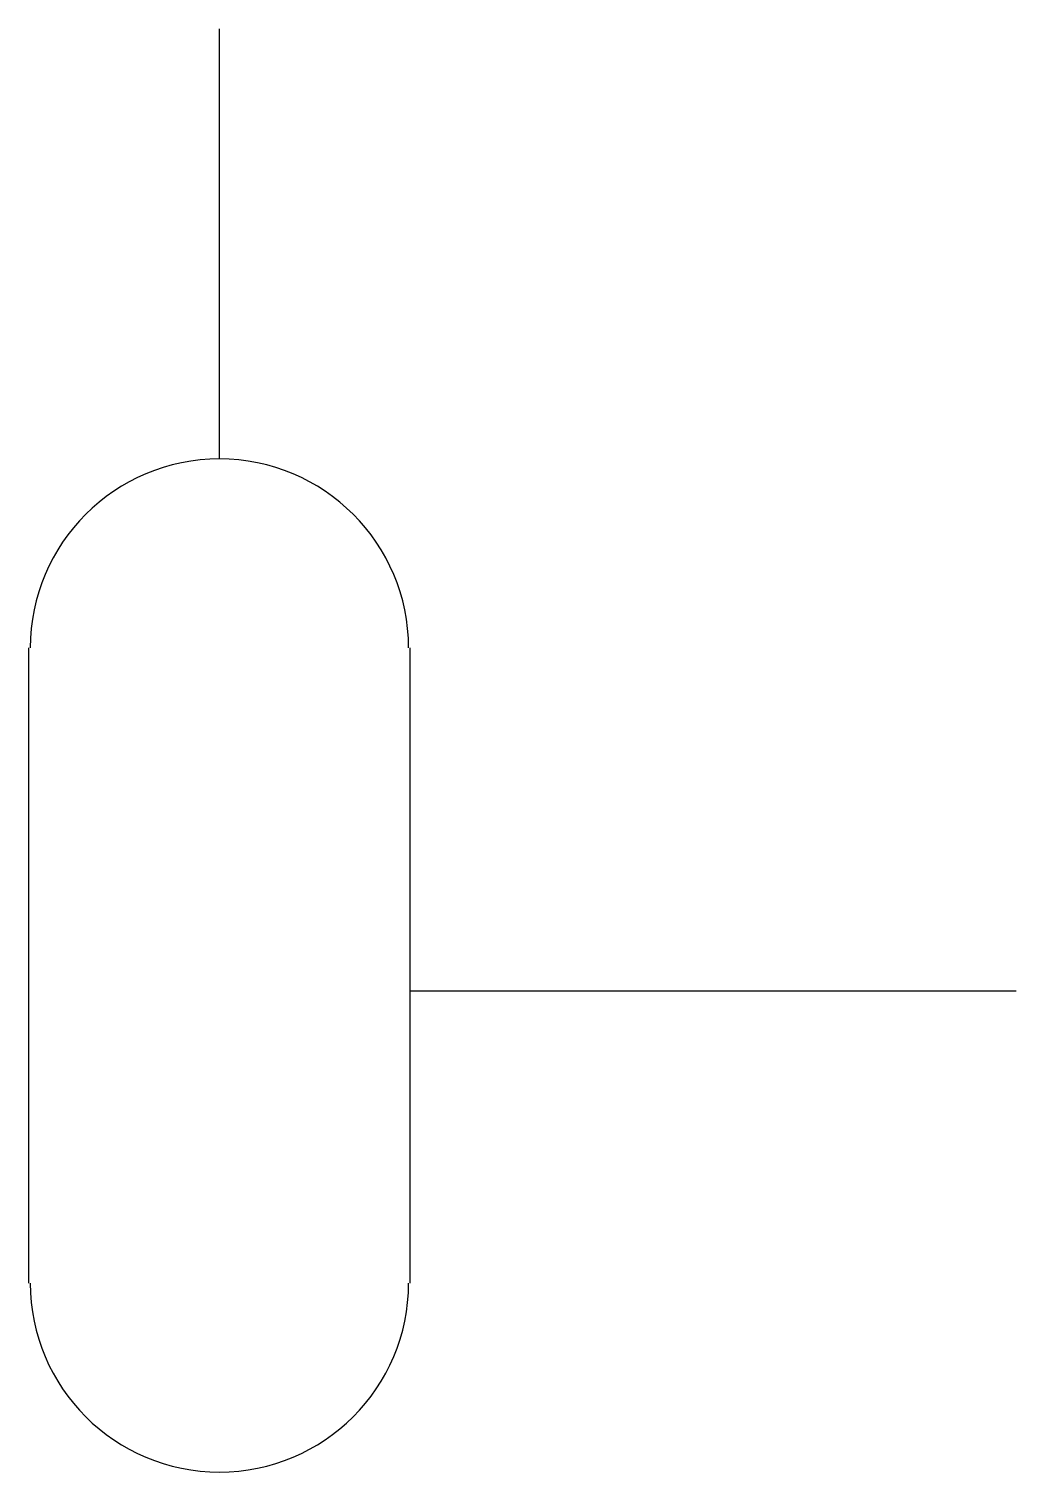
# Model space of a CAD drawing. Header units: metres. Extents: x 46268 to 46948, y -112269 to -111276.
import ezdxf

# ---------------------------------------------------------------- set-up
doc = ezdxf.new("R2010")
doc.units = ezdxf.units.M
doc.layers.add('DET1', color=1, linetype='Continuous')

msp = doc.modelspace()

# ---------------------------------------------------------------- linework, layer by layer
at = {"layer": 'DET1'}
for p, q in [((46399.68, -111571.82), (46399.68, -111275.8)), ((46268.5, -112139.13), (46268.5, -111701.99)), ((46530.85, -112139.13), (46530.85, -111701.99)), ((46530.85, -111938.09), (46947.97, -111938.09))]:
    msp.add_line(p, q, dxfattribs=at)
for centre, start, end in [((46399.68, -111701.99), 0, 180), ((46399.68, -112139.13), 180, 0)]:
    msp.add_arc(centre, 130.18, start, end, dxfattribs=at)

doc.saveas('drawing.dxf')
